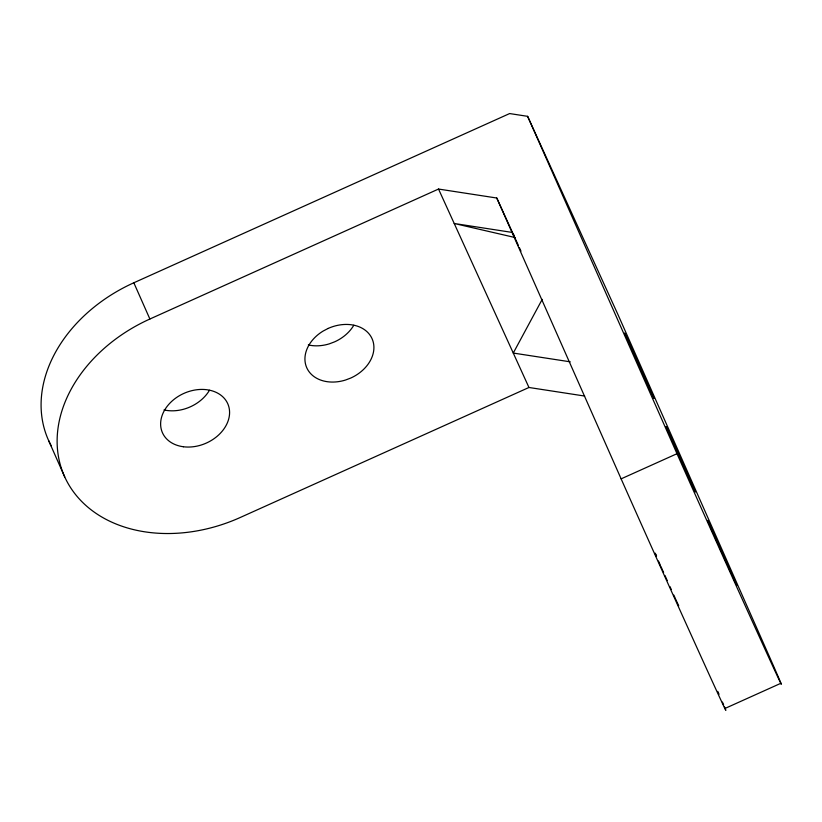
<?xml version="1.0" encoding="UTF-8"?>
<svg xmlns="http://www.w3.org/2000/svg" width="822" height="822" viewBox="0 0 822 822"><rect width="100%" height="100%" fill="white"/><g stroke="black" fill="none" stroke-linecap="round" stroke-linejoin="round"><path stroke-width="1.23" d="M542.222 299.352L513.267 353.059L570.252 361.824M51.437 446.171A142.966 109.028 -23.9 0 1 133.832 282.778L509.64 113.559L527.621 116.334L618.052 314.775L767.419 652.134A142.966 0.76 65.8 0 1 759.641 637.471A142.966 0.76 65.8 0 1 676.989 453.703L527.621 116.334M584.668 396.05L528.957 387.481L240.312 517.459A142.966 109.028 -23.9 0 1 64.733 476.935A142.966 109.028 -23.9 0 1 149.881 319.018L438.527 189.05L496.776 198.02L518.322 245.305M724.449 706.858A142.966 0.76 65.8 0 1 690.09 632.529A142.966 0.76 65.8 0 1 621.124 478.856L676.989 453.703M725.035 708.441L780.9 683.277M512.476 232.462L454.227 223.492L515.178 237.558M513.01 233.479L514.099 235.513M677.349 602.834L678.725 605.845M519.391 247.638L520.984 251.142M655.319 553.319L656.562 556.032M673.814 595.077L675.222 598.18M675.694 599.217L676.938 601.93M438.527 189.05L528.957 387.481M669.981 586.62L671.307 589.538M662.696 570.437L663.601 572.451M664.957 575.482L667.259 580.599M658.473 561.015L660.518 565.577M660.95 566.543L662.255 569.461M655.031 553.268L656.233 555.98M496.776 198.02L621.124 478.856M133.832 282.778L149.881 319.018M48.693 440.695L64.733 476.935M353.799 325.265A35.736 27.26 -23.9 0 1 334.677 341.818L329.447 343.812A35.736 27.26 -23.9 0 1 308.322 344.932M209.476 390.255A35.736 27.26 -23.9 0 1 163.999 409.921M717.77 691.384A142.966 0.76 65.8 0 1 719.044 694.292M722.435 702.101A142.966 0.76 65.8 0 1 723.617 704.865M328.112 328.451L323.159 331.05A35.736 27.26 -23.9 0 0 306.832 367.927A35.736 27.26 -23.9 0 0 345.487 380.041L350.727 378.058A35.736 27.26 -23.9 0 0 372.006 338.572A35.736 27.26 -23.9 0 0 328.112 328.451M624.699 333.208L653.952 398.187L624.699 333.208M666.149 426.824L695.402 491.803L666.149 426.824M707.588 520.429L736.851 585.408L707.588 520.429M183.368 446.747A35.736 27.26 -23.9 0 0 229.05 407.62A35.736 27.26 -23.9 0 0 172.867 400.345A35.736 27.26 -23.9 0 0 183.368 446.747"/></g></svg>
